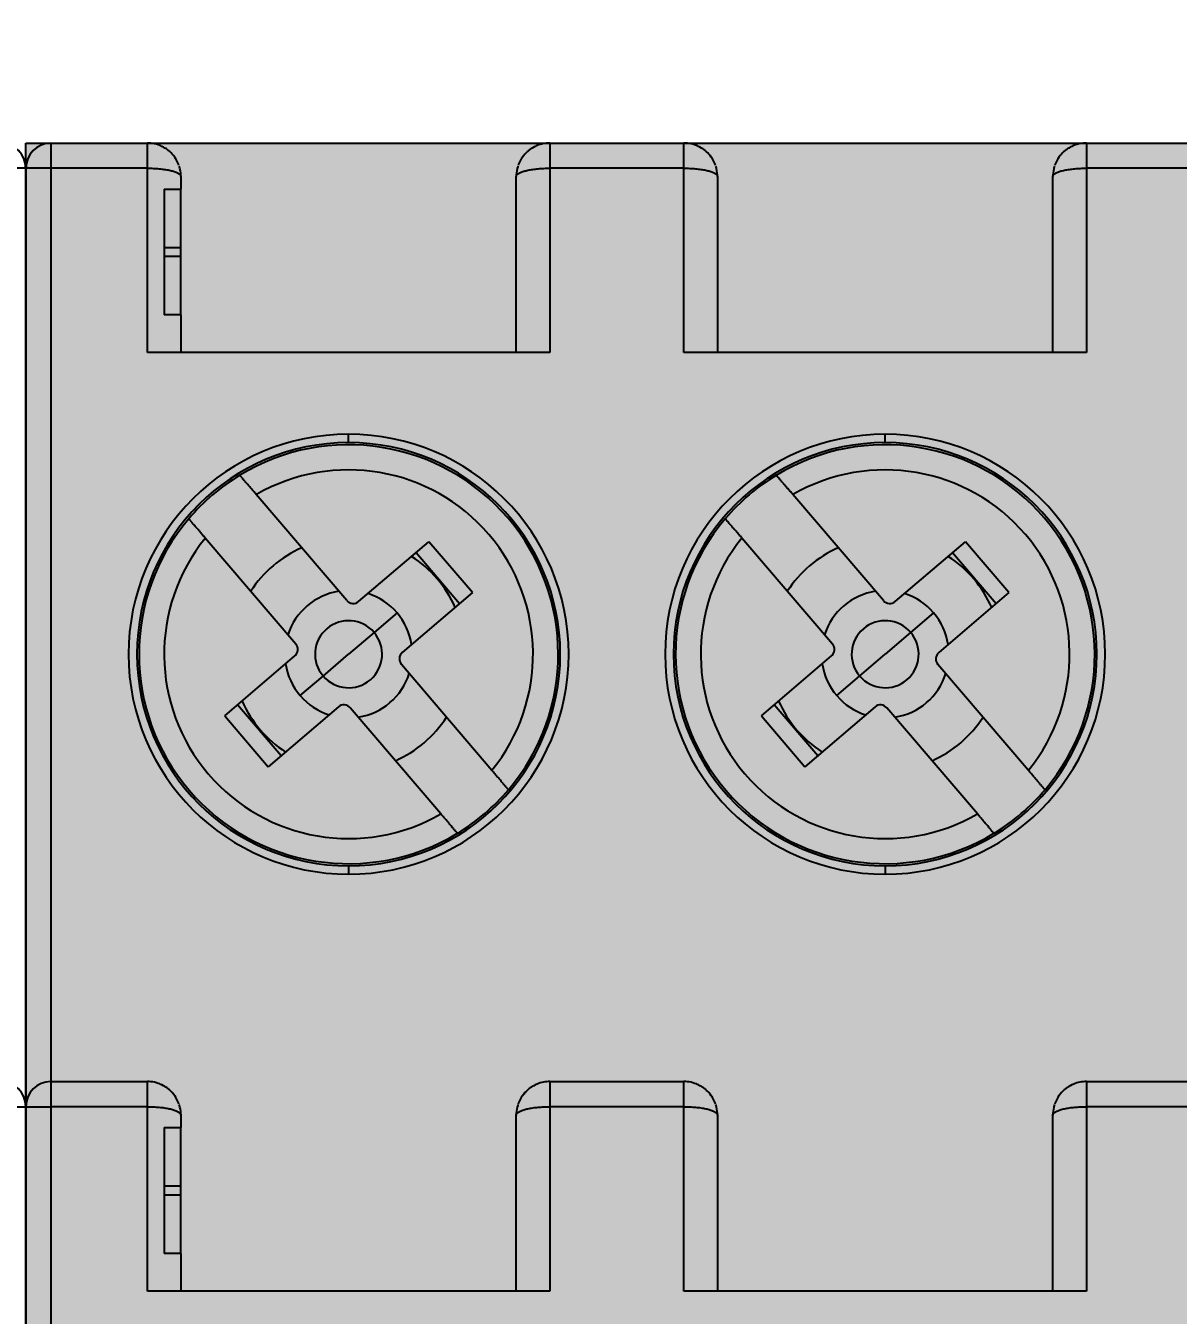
# Model space of a CAD drawing. Extents: x -20 to 1437, y -5898 to 436.
# Drawn here: x 941.94 to 955.69, y 103.17 to 118.56 of the extents above; entities that cross this region are included whole.
import ezdxf

# ---------------------------------------------------------------- set-up
doc = ezdxf.new("R2010")
doc.units = 0
doc.layers.add('MAIN-1', color=7, linetype='Continuous')
doc.layers.add('SYMS', color=7, linetype='Continuous')
doc.dimstyles.new('ISO-25', dxfattribs={"dimtxt": 2.5, "dimasz": 2.5, "dimexe": 1.25, "dimexo": 0.625, "dimtad": 1, "dimtxsty": 'Standard', "dimcen": 2.5, "dimadec": 0, "dimazin": 0, "dimtfac": 1, "dimtmove": 0, "dimatfit": 3, "dimfxl": 1, "dimarcsym": 0})

# ---------------------------------------------------------------- blocks, each defined once
blk = doc.blocks.new('*D43')
at = {"layer": 'Defpoints', "color": 0, "transparency": 16777216}
for p in [(1014.705, 432.767), (752.055, 274.435), (1014.705, -31.651)]:
    blk.add_point(p, dxfattribs=at)
at = {"layer": 'SYMS', "color": 0, "lineweight": -2, "transparency": 16777216}
for p, q in [((752.055, 275.06), (752.055, 434.017)), ((1014.705, -31.026), (1014.705, 434.017)), ((754.555, 432.767), (1012.205, 432.767))]:
    blk.add_line(p, q, dxfattribs=at)
at = {"layer": 'SYMS', "color": 0, "transparency": 16777216}
for points in [[(754.555, 433.183), (754.555, 432.35), (752.055, 432.767)], [(1012.205, 433.183), (1012.205, 432.35), (1014.705, 432.767)]]:
    blk.add_solid(points, dxfattribs=at)
at = {"layer": 'SYMS', "color": 0, "transparency": 16777216, "insert": (883.38, 434.85), "char_height": 2.5, "attachment_point": 5}
blk.add_mtext('262,65', dxfattribs=at)

msp = doc.modelspace()

# ---------------------------------------------------------------- hatches: boundary and pattern name
at = {"layer": 'SYMS', "true_color": 0x636466}
h = msp.add_hatch(color=251, dxfattribs=at)
h.dxf.hatch_style = 1
h.paths.add_polyline_path([(941.944, 38.159), (968.844, 38.159), (968.844, 117.159), (941.944, 117.159)])

# ---------------------------------------------------------------- linework, layer by layer
at = {"layer": 'MAIN-1'}
for p, q in [((942.244, 117.159), (942.244, 116.859)), ((942.244, 117.159), (943.394, 117.159)), ((943.394, 117.159), (948.194, 117.159)), ((943.415, 117.158), (943.394, 117.159)), ((943.394, 116.859), (943.394, 117.159)), ((943.437, 117.157), (943.415, 117.158)), ((943.458, 117.154), (943.437, 117.157)), ((943.479, 117.15), (943.458, 117.154)), ((943.501, 117.144), (943.479, 117.15)), ((943.521, 117.138), (943.501, 117.144)), ((943.542, 117.131), (943.521, 117.138)), ((943.554, 117.126), (943.542, 117.131)), ((943.567, 117.119), (943.554, 117.126)), ((943.585, 117.11), (943.567, 117.119)), ((943.604, 117.099), (943.585, 117.11)), ((948.002, 117.11), (947.983, 117.099)), ((948.02, 117.119), (948.002, 117.11)), ((948.033, 117.125), (948.02, 117.119)), ((948.043, 117.129), (948.033, 117.125)), ((948.061, 117.136), (948.043, 117.129)), ((948.079, 117.142), (948.061, 117.136)), ((948.098, 117.147), (948.079, 117.142)), ((948.117, 117.152), (948.098, 117.147)), ((948.136, 117.155), (948.117, 117.152)), ((948.155, 117.157), (948.136, 117.155)), ((948.174, 117.159), (948.155, 117.157)), ((948.194, 117.159), (948.174, 117.159)), ((948.194, 117.159), (949.794, 117.159)), ((948.194, 117.159), (948.194, 116.859)), ((949.794, 117.159), (954.594, 117.159)), ((949.815, 117.158), (949.794, 117.159)), ((949.794, 116.859), (949.794, 117.159)), ((949.837, 117.157), (949.815, 117.158)), ((949.858, 117.154), (949.837, 117.157)), ((949.879, 117.15), (949.858, 117.154)), ((949.901, 117.144), (949.879, 117.15)), ((949.921, 117.138), (949.901, 117.144)), ((949.942, 117.131), (949.921, 117.138)), ((949.954, 117.126), (949.942, 117.131)), ((949.967, 117.119), (949.954, 117.126)), ((949.985, 117.11), (949.967, 117.119)), ((950.004, 117.099), (949.985, 117.11)), ((954.402, 117.11), (954.383, 117.099)), ((954.42, 117.119), (954.402, 117.11)), ((954.433, 117.125), (954.42, 117.119)), ((954.443, 117.129), (954.433, 117.125)), ((954.461, 117.136), (954.443, 117.129)), ((954.479, 117.142), (954.461, 117.136)), ((954.498, 117.147), (954.479, 117.142)), ((954.517, 117.152), (954.498, 117.147)), ((954.536, 117.155), (954.517, 117.152)), ((954.555, 117.157), (954.536, 117.155)), ((954.574, 117.159), (954.555, 117.157)), ((954.594, 117.159), (954.574, 117.159)), ((954.594, 117.159), (956.194, 117.159)), ((954.594, 117.159), (954.594, 116.859)), ((943.613, 117.093), (943.604, 117.099)), ((943.62, 117.089), (943.613, 117.093)), ((943.628, 117.083), (943.62, 117.089)), ((943.635, 117.078), (943.628, 117.083)), ((943.643, 117.072), (943.635, 117.078)), ((943.65, 117.066), (943.643, 117.072)), ((943.657, 117.06), (943.65, 117.066)), ((943.664, 117.054), (943.657, 117.06)), ((943.678, 117.041), (943.664, 117.054)), ((943.691, 117.027), (943.678, 117.041)), ((943.705, 117.01), (943.691, 117.027)), ((943.72, 116.99), (943.705, 117.01)), ((943.73, 116.975), (943.72, 116.99)), ((943.734, 116.969), (943.725, 116.984)), ((943.725, 116.984), (943.73, 116.975)), ((943.743, 116.954), (943.734, 116.969)), ((943.751, 116.939), (943.743, 116.954)), ((947.845, 116.954), (947.836, 116.939)), ((947.853, 116.969), (947.845, 116.954)), ((947.863, 116.984), (947.853, 116.969)), ((947.867, 116.99), (947.857, 116.975)), ((947.857, 116.975), (947.863, 116.984)), ((947.883, 117.01), (947.867, 116.99)), ((947.896, 117.027), (947.883, 117.01)), ((947.91, 117.041), (947.896, 117.027)), ((947.923, 117.054), (947.91, 117.041)), ((947.93, 117.06), (947.923, 117.054)), ((947.937, 117.066), (947.93, 117.06)), ((947.945, 117.072), (947.937, 117.066)), ((947.952, 117.078), (947.945, 117.072)), ((947.96, 117.083), (947.952, 117.078)), ((947.967, 117.089), (947.96, 117.083)), ((947.974, 117.093), (947.967, 117.089)), ((947.983, 117.099), (947.974, 117.093)), ((950.013, 117.093), (950.004, 117.099)), ((950.02, 117.089), (950.013, 117.093)), ((950.028, 117.083), (950.02, 117.089)), ((950.035, 117.078), (950.028, 117.083)), ((950.043, 117.072), (950.035, 117.078)), ((950.05, 117.066), (950.043, 117.072)), ((950.057, 117.06), (950.05, 117.066)), ((950.064, 117.054), (950.057, 117.06)), ((950.078, 117.041), (950.064, 117.054)), ((950.091, 117.027), (950.078, 117.041)), ((950.105, 117.01), (950.091, 117.027)), ((950.12, 116.99), (950.105, 117.01)), ((950.13, 116.975), (950.12, 116.99)), ((950.134, 116.969), (950.125, 116.984)), ((950.125, 116.984), (950.13, 116.975)), ((950.143, 116.954), (950.134, 116.969)), ((950.151, 116.939), (950.143, 116.954)), ((954.245, 116.954), (954.236, 116.939)), ((954.253, 116.969), (954.245, 116.954)), ((954.263, 116.984), (954.253, 116.969)), ((954.267, 116.99), (954.257, 116.975)), ((954.257, 116.975), (954.263, 116.984)), ((954.283, 117.01), (954.267, 116.99)), ((954.296, 117.027), (954.283, 117.01)), ((954.31, 117.041), (954.296, 117.027)), ((954.323, 117.054), (954.31, 117.041)), ((954.33, 117.06), (954.323, 117.054)), ((954.337, 117.066), (954.33, 117.06)), ((954.345, 117.072), (954.337, 117.066)), ((954.352, 117.078), (954.345, 117.072)), ((954.36, 117.083), (954.352, 117.078)), ((954.367, 117.089), (954.36, 117.083)), ((954.374, 117.093), (954.367, 117.089)), ((954.383, 117.099), (954.374, 117.093)), ((941.944, 116.859), (941.644, 116.859)), ((941.944, 116.859), (941.944, 105.659)), ((941.944, 105.659), (941.944, 116.859)), ((942.244, 116.859), (941.944, 116.859)), ((942.244, 116.859), (942.244, 105.959)), ((943.394, 116.859), (942.244, 116.859)), ((943.394, 114.659), (943.394, 116.859)), ((943.394, 116.859), (943.411, 116.859)), ((943.411, 116.859), (943.429, 116.858)), ((943.429, 116.858), (943.446, 116.858)), ((943.446, 116.858), (943.464, 116.857)), ((943.464, 116.857), (943.481, 116.856)), ((943.481, 116.856), (943.498, 116.855)), ((943.498, 116.855), (943.515, 116.854)), ((943.515, 116.854), (943.532, 116.853)), ((943.532, 116.853), (943.549, 116.851)), ((943.549, 116.851), (943.565, 116.849)), ((943.565, 116.849), (943.581, 116.848)), ((943.581, 116.848), (943.596, 116.845)), ((943.596, 116.845), (943.611, 116.843)), ((943.611, 116.843), (943.626, 116.84)), ((943.626, 116.84), (943.64, 116.838)), ((943.64, 116.838), (943.654, 116.835)), ((943.654, 116.835), (943.668, 116.832)), ((943.668, 116.832), (943.68, 116.829)), ((943.68, 116.829), (943.693, 116.826)), ((943.693, 116.826), (943.704, 116.822)), ((943.704, 116.822), (943.715, 116.819)), ((943.715, 116.819), (943.726, 116.815)), ((943.726, 116.815), (943.736, 116.811)), ((943.736, 116.811), (943.745, 116.807)), ((943.745, 116.807), (943.753, 116.803)), ((943.758, 116.923), (943.751, 116.939)), ((943.753, 116.803), (943.761, 116.799)), ((943.765, 116.907), (943.758, 116.923)), ((943.761, 116.799), (943.767, 116.795)), ((943.771, 116.891), (943.765, 116.907)), ((943.767, 116.795), (943.773, 116.791)), ((943.777, 116.874), (943.773, 116.885)), ((943.782, 116.854), (943.777, 116.874)), ((943.787, 116.829), (943.782, 116.854)), ((943.791, 116.805), (943.787, 116.829)), ((943.793, 116.78), (943.791, 116.805)), ((947.796, 116.805), (947.794, 116.78)), ((947.8, 116.829), (947.796, 116.805)), ((947.805, 116.854), (947.8, 116.829)), ((947.811, 116.874), (947.805, 116.854)), ((947.814, 116.885), (947.811, 116.874)), ((947.814, 116.791), (947.82, 116.795)), ((947.822, 116.907), (947.816, 116.891)), ((947.82, 116.795), (947.827, 116.799)), ((947.829, 116.923), (947.822, 116.907)), ((947.827, 116.799), (947.834, 116.803)), ((947.836, 116.939), (947.829, 116.923)), ((947.834, 116.803), (947.843, 116.807)), ((947.843, 116.807), (947.852, 116.811)), ((947.852, 116.811), (947.862, 116.815)), ((947.862, 116.815), (947.872, 116.819)), ((947.872, 116.819), (947.883, 116.822)), ((947.883, 116.822), (947.895, 116.826)), ((947.895, 116.826), (947.907, 116.829)), ((947.907, 116.829), (947.92, 116.832)), ((947.92, 116.832), (947.933, 116.835)), ((947.933, 116.835), (947.947, 116.838)), ((947.947, 116.838), (947.961, 116.84)), ((947.961, 116.84), (947.976, 116.843)), ((947.976, 116.843), (947.991, 116.845)), ((947.991, 116.845), (948.007, 116.848)), ((948.007, 116.848), (948.023, 116.849)), ((948.023, 116.849), (948.039, 116.851)), ((948.039, 116.851), (948.055, 116.853)), ((948.055, 116.853), (948.072, 116.854)), ((948.072, 116.854), (948.089, 116.855)), ((948.089, 116.855), (948.106, 116.856)), ((948.106, 116.856), (948.124, 116.857)), ((948.124, 116.857), (948.141, 116.858)), ((948.141, 116.858), (948.159, 116.858)), ((948.159, 116.858), (948.176, 116.859)), ((948.176, 116.859), (948.194, 116.859)), ((949.794, 116.859), (948.194, 116.859)), ((948.194, 116.859), (948.194, 114.659)), ((949.794, 114.659), (949.794, 116.859)), ((949.794, 116.859), (949.811, 116.859)), ((949.811, 116.859), (949.829, 116.858)), ((949.829, 116.858), (949.846, 116.858)), ((949.846, 116.858), (949.864, 116.857)), ((949.864, 116.857), (949.881, 116.856)), ((949.881, 116.856), (949.898, 116.855)), ((949.898, 116.855), (949.915, 116.854)), ((949.915, 116.854), (949.932, 116.853)), ((949.932, 116.853), (949.949, 116.851)), ((949.949, 116.851), (949.965, 116.849)), ((949.965, 116.849), (949.981, 116.848)), ((949.981, 116.848), (949.996, 116.845)), ((949.996, 116.845), (950.011, 116.843)), ((950.011, 116.843), (950.026, 116.84)), ((950.026, 116.84), (950.04, 116.838)), ((950.04, 116.838), (950.054, 116.835)), ((950.054, 116.835), (950.068, 116.832)), ((950.068, 116.832), (950.08, 116.829)), ((950.08, 116.829), (950.093, 116.826)), ((950.093, 116.826), (950.104, 116.822)), ((950.104, 116.822), (950.115, 116.819)), ((950.115, 116.819), (950.126, 116.815)), ((950.126, 116.815), (950.136, 116.811)), ((950.136, 116.811), (950.145, 116.807)), ((950.145, 116.807), (950.153, 116.803)), ((950.158, 116.923), (950.151, 116.939)), ((950.153, 116.803), (950.161, 116.799)), ((950.165, 116.907), (950.158, 116.923)), ((950.161, 116.799), (950.167, 116.795)), ((950.171, 116.891), (950.165, 116.907)), ((950.167, 116.795), (950.173, 116.791)), ((950.177, 116.874), (950.173, 116.885)), ((950.182, 116.854), (950.177, 116.874)), ((950.187, 116.829), (950.182, 116.854)), ((950.191, 116.805), (950.187, 116.829)), ((950.193, 116.78), (950.191, 116.805)), ((954.196, 116.805), (954.194, 116.78)), ((954.2, 116.829), (954.196, 116.805)), ((954.205, 116.854), (954.2, 116.829)), ((954.211, 116.874), (954.205, 116.854)), ((954.214, 116.885), (954.211, 116.874)), ((954.214, 116.791), (954.22, 116.795)), ((954.222, 116.907), (954.216, 116.891)), ((954.22, 116.795), (954.227, 116.799)), ((954.229, 116.923), (954.222, 116.907)), ((954.227, 116.799), (954.234, 116.803)), ((954.236, 116.939), (954.229, 116.923)), ((954.234, 116.803), (954.243, 116.807)), ((954.243, 116.807), (954.252, 116.811)), ((954.252, 116.811), (954.262, 116.815)), ((954.262, 116.815), (954.272, 116.819)), ((954.272, 116.819), (954.283, 116.822)), ((954.283, 116.822), (954.295, 116.826)), ((954.295, 116.826), (954.307, 116.829)), ((954.307, 116.829), (954.32, 116.832)), ((954.32, 116.832), (954.333, 116.835)), ((954.333, 116.835), (954.347, 116.838)), ((954.347, 116.838), (954.361, 116.84)), ((954.361, 116.84), (954.376, 116.843)), ((954.376, 116.843), (954.391, 116.845)), ((954.391, 116.845), (954.407, 116.848)), ((954.407, 116.848), (954.423, 116.849)), ((954.423, 116.849), (954.439, 116.851)), ((954.439, 116.851), (954.455, 116.853)), ((954.455, 116.853), (954.472, 116.854)), ((954.472, 116.854), (954.489, 116.855)), ((954.489, 116.855), (954.506, 116.856)), ((954.506, 116.856), (954.524, 116.857)), ((954.524, 116.857), (954.541, 116.858)), ((954.541, 116.858), (954.559, 116.858)), ((954.559, 116.858), (954.576, 116.859)), ((954.576, 116.859), (954.594, 116.859)), ((956.194, 116.859), (954.594, 116.859)), ((954.594, 116.859), (954.594, 114.659)), ((943.773, 116.791), (943.779, 116.786)), ((943.779, 116.786), (943.783, 116.782)), ((943.783, 116.782), (943.787, 116.778)), ((943.787, 116.778), (943.79, 116.773)), ((943.79, 116.773), (943.792, 116.769)), ((943.792, 116.769), (943.793, 116.764)), ((943.794, 116.759), (943.793, 116.78)), ((943.793, 116.764), (943.794, 116.759)), ((943.794, 116.759), (943.794, 116.609)), ((947.794, 116.78), (947.794, 116.759)), ((947.794, 116.764), (947.795, 116.769)), ((947.794, 116.759), (947.794, 116.764)), ((947.794, 114.659), (947.794, 116.759)), ((947.795, 116.769), (947.797, 116.773)), ((947.797, 116.773), (947.8, 116.778)), ((947.8, 116.778), (947.804, 116.782)), ((947.804, 116.782), (947.809, 116.786)), ((947.809, 116.786), (947.814, 116.791)), ((950.173, 116.791), (950.179, 116.786)), ((950.179, 116.786), (950.183, 116.782)), ((950.183, 116.782), (950.187, 116.778)), ((950.187, 116.778), (950.19, 116.773)), ((950.19, 116.773), (950.192, 116.769)), ((950.192, 116.769), (950.193, 116.764)), ((950.194, 116.759), (950.193, 116.78)), ((950.193, 116.764), (950.194, 116.759)), ((950.194, 116.759), (950.194, 114.659)), ((954.194, 116.78), (954.194, 116.759)), ((954.194, 116.764), (954.195, 116.769)), ((954.194, 116.759), (954.194, 116.764)), ((954.194, 114.659), (954.194, 116.759)), ((954.195, 116.769), (954.197, 116.773)), ((954.197, 116.773), (954.2, 116.778)), ((954.2, 116.778), (954.204, 116.782)), ((954.204, 116.782), (954.209, 116.786)), ((954.209, 116.786), (954.214, 116.791)), ((943.594, 116.609), (943.594, 115.109)), ((943.594, 116.609), (943.794, 116.609)), ((943.794, 115.909), (943.794, 116.609)), ((943.794, 115.909), (943.594, 115.909)), ((943.794, 115.809), (943.794, 115.909)), ((943.594, 115.809), (943.794, 115.809)), ((943.794, 115.109), (943.794, 115.809)), ((943.794, 115.109), (943.594, 115.109)), ((943.794, 115.109), (943.794, 114.659)), ((948.194, 114.659), (943.394, 114.659)), ((954.594, 114.659), (949.794, 114.659)), ((945.794, 113.584), (945.794, 113.684)), ((952.194, 113.584), (952.194, 113.684)), ((944.496, 113.195), (944.496, 113.196)), ((944.497, 113.194), (944.496, 113.195)), ((944.496, 113.195), (944.496, 113.195)), ((944.499, 113.192), (944.497, 113.194)), ((944.501, 113.19), (944.499, 113.192)), ((944.503, 113.187), (944.501, 113.19)), ((944.505, 113.184), (944.503, 113.187)), ((944.508, 113.181), (944.505, 113.184)), ((944.511, 113.177), (944.508, 113.181)), ((944.515, 113.173), (944.511, 113.177)), ((944.519, 113.168), (944.515, 113.173)), ((944.523, 113.163), (944.519, 113.168)), ((944.528, 113.158), (944.523, 113.163)), ((944.533, 113.152), (944.528, 113.158)), ((944.538, 113.146), (944.533, 113.152)), ((944.544, 113.139), (944.538, 113.146)), ((944.55, 113.132), (944.544, 113.139)), ((944.556, 113.125), (944.55, 113.132)), ((944.563, 113.117), (944.556, 113.125)), ((944.57, 113.109), (944.563, 113.117)), ((944.577, 113.101), (944.57, 113.109)), ((944.584, 113.092), (944.577, 113.101)), ((950.896, 113.195), (950.896, 113.196)), ((950.897, 113.194), (950.896, 113.195)), ((950.896, 113.195), (950.896, 113.195)), ((950.899, 113.192), (950.897, 113.194)), ((950.901, 113.19), (950.899, 113.192)), ((950.903, 113.187), (950.901, 113.19)), ((950.905, 113.184), (950.903, 113.187)), ((950.908, 113.181), (950.905, 113.184)), ((950.911, 113.177), (950.908, 113.181)), ((950.915, 113.173), (950.911, 113.177)), ((950.919, 113.168), (950.915, 113.173)), ((950.923, 113.163), (950.919, 113.168)), ((950.928, 113.158), (950.923, 113.163)), ((950.933, 113.152), (950.928, 113.158)), ((950.938, 113.146), (950.933, 113.152)), ((950.944, 113.139), (950.938, 113.146)), ((950.95, 113.132), (950.944, 113.139)), ((950.956, 113.125), (950.95, 113.132)), ((950.963, 113.117), (950.956, 113.125)), ((950.969, 113.109), (950.963, 113.117)), ((950.976, 113.101), (950.969, 113.109)), ((950.984, 113.092), (950.976, 113.101)), ((944.591, 113.083), (944.584, 113.092)), ((944.599, 113.074), (944.591, 113.083)), ((944.607, 113.065), (944.599, 113.074)), ((944.615, 113.056), (944.607, 113.065)), ((944.623, 113.046), (944.615, 113.056)), ((944.631, 113.037), (944.623, 113.046)), ((944.64, 113.027), (944.631, 113.037)), ((944.648, 113.017), (944.64, 113.027)), ((944.657, 113.007), (944.648, 113.017)), ((944.666, 112.996), (944.657, 113.007)), ((944.675, 112.986), (944.666, 112.996)), ((944.684, 112.975), (944.675, 112.986)), ((944.693, 112.964), (944.684, 112.975)), ((945.773, 111.699), (944.693, 112.964)), ((950.991, 113.084), (950.984, 113.092)), ((950.999, 113.075), (950.991, 113.084)), ((951.007, 113.065), (950.999, 113.075)), ((951.015, 113.056), (951.007, 113.065)), ((951.023, 113.046), (951.015, 113.056)), ((951.032, 113.036), (951.023, 113.046)), ((951.04, 113.026), (951.032, 113.036)), ((951.049, 113.016), (951.04, 113.026)), ((951.058, 113.006), (951.049, 113.016)), ((951.067, 112.995), (951.058, 113.006)), ((951.075, 112.985), (951.067, 112.995)), ((951.084, 112.975), (951.075, 112.985)), ((951.093, 112.964), (951.084, 112.975)), ((952.173, 111.699), (951.093, 112.964)), ((943.888, 112.675), (943.887, 112.676)), ((943.887, 112.676), (943.887, 112.676)), ((943.889, 112.674), (943.888, 112.675)), ((943.89, 112.673), (943.889, 112.674)), ((943.892, 112.67), (943.89, 112.673)), ((943.894, 112.668), (943.892, 112.67)), ((943.897, 112.665), (943.894, 112.668)), ((943.9, 112.662), (943.897, 112.665)), ((943.903, 112.658), (943.9, 112.662)), ((943.907, 112.654), (943.903, 112.658)), ((943.91, 112.649), (943.907, 112.654)), ((943.915, 112.644), (943.91, 112.649)), ((943.919, 112.638), (943.915, 112.644)), ((943.924, 112.633), (943.919, 112.638)), ((950.288, 112.675), (950.287, 112.676)), ((950.287, 112.676), (950.287, 112.676)), ((950.289, 112.674), (950.288, 112.675)), ((950.29, 112.673), (950.289, 112.674)), ((950.292, 112.67), (950.29, 112.673)), ((950.294, 112.668), (950.292, 112.67)), ((950.297, 112.665), (950.294, 112.668)), ((950.3, 112.662), (950.297, 112.665)), ((950.303, 112.658), (950.3, 112.662)), ((950.307, 112.654), (950.303, 112.658)), ((950.31, 112.649), (950.307, 112.654)), ((950.315, 112.644), (950.31, 112.649)), ((950.319, 112.638), (950.315, 112.644)), ((950.324, 112.633), (950.319, 112.638)), ((943.93, 112.626), (943.924, 112.633)), ((943.935, 112.62), (943.93, 112.626)), ((943.941, 112.613), (943.935, 112.62)), ((943.948, 112.605), (943.941, 112.613)), ((943.954, 112.598), (943.948, 112.605)), ((943.961, 112.59), (943.954, 112.598)), ((943.968, 112.581), (943.961, 112.59)), ((943.975, 112.573), (943.968, 112.581)), ((943.983, 112.564), (943.975, 112.573)), ((943.991, 112.555), (943.983, 112.564)), ((943.999, 112.546), (943.991, 112.555)), ((944.007, 112.536), (943.999, 112.546)), ((944.015, 112.527), (944.007, 112.536)), ((944.023, 112.517), (944.015, 112.527)), ((944.031, 112.507), (944.023, 112.517)), ((944.04, 112.497), (944.031, 112.507)), ((944.049, 112.487), (944.04, 112.497)), ((944.057, 112.477), (944.049, 112.487)), ((950.33, 112.626), (950.324, 112.633)), ((950.335, 112.62), (950.33, 112.626)), ((950.341, 112.613), (950.335, 112.62)), ((950.348, 112.605), (950.341, 112.613)), ((950.354, 112.598), (950.348, 112.605)), ((950.361, 112.59), (950.354, 112.598)), ((950.368, 112.582), (950.361, 112.59)), ((950.375, 112.573), (950.368, 112.582)), ((950.383, 112.564), (950.375, 112.573)), ((950.391, 112.555), (950.383, 112.564)), ((950.398, 112.546), (950.391, 112.555)), ((950.407, 112.536), (950.398, 112.546)), ((950.415, 112.527), (950.407, 112.536)), ((950.423, 112.517), (950.415, 112.527)), ((950.432, 112.507), (950.423, 112.517)), ((950.44, 112.497), (950.432, 112.507)), ((950.449, 112.486), (950.44, 112.497)), ((950.458, 112.476), (950.449, 112.486)), ((944.066, 112.466), (944.057, 112.477)), ((944.076, 112.456), (944.066, 112.466)), ((944.085, 112.445), (944.076, 112.456)), ((945.165, 111.18), (944.085, 112.445)), ((945.914, 111.688), (946.751, 112.402)), ((947.27, 111.794), (946.751, 112.402)), ((950.467, 112.466), (950.458, 112.476)), ((950.476, 112.455), (950.467, 112.466)), ((950.485, 112.445), (950.476, 112.455)), ((951.565, 111.18), (950.485, 112.445)), ((952.314, 111.688), (953.151, 112.402)), ((953.67, 111.794), (953.151, 112.402)), ((946.599, 112.272), (947.118, 111.664)), ((952.999, 112.272), (953.518, 111.664)), ((947.27, 111.794), (946.434, 111.079)), ((953.67, 111.794), (952.834, 111.079)), ((946.372, 111.552), (946.098, 111.319)), ((952.772, 111.552), (952.498, 111.319)), ((946.098, 111.319), (945.794, 111.059)), ((952.498, 111.319), (952.194, 111.059)), ((944.317, 110.324), (945.154, 111.039)), ((945.489, 110.799), (945.794, 111.059)), ((950.717, 110.324), (951.554, 111.039)), ((951.889, 110.799), (952.194, 111.059)), ((945.216, 110.566), (945.489, 110.799)), ((947.502, 109.673), (946.423, 110.938)), ((951.616, 110.566), (951.889, 110.799)), ((953.902, 109.673), (952.823, 110.938)), ((944.989, 109.846), (944.469, 110.454)), ((945.673, 110.43), (944.836, 109.716)), ((946.894, 109.154), (945.814, 110.419)), ((951.389, 109.846), (950.869, 110.454)), ((952.073, 110.43), (951.236, 109.716)), ((953.294, 109.154), (952.214, 110.419)), ((944.317, 110.324), (944.836, 109.716)), ((950.717, 110.324), (951.236, 109.716)), ((947.512, 109.662), (947.502, 109.673)), ((947.521, 109.652), (947.512, 109.662)), ((947.53, 109.641), (947.521, 109.652)), ((947.539, 109.631), (947.53, 109.641)), ((947.547, 109.621), (947.539, 109.631)), ((947.556, 109.611), (947.547, 109.621)), ((947.564, 109.601), (947.556, 109.611)), ((947.573, 109.591), (947.564, 109.601)), ((947.581, 109.582), (947.573, 109.591)), ((947.589, 109.572), (947.581, 109.582)), ((947.597, 109.563), (947.589, 109.572)), ((947.604, 109.554), (947.597, 109.563)), ((953.911, 109.663), (953.902, 109.673)), ((953.92, 109.652), (953.911, 109.663)), ((953.929, 109.642), (953.92, 109.652)), ((953.938, 109.632), (953.929, 109.642)), ((953.947, 109.621), (953.938, 109.632)), ((953.956, 109.611), (953.947, 109.621)), ((953.964, 109.601), (953.956, 109.611)), ((953.973, 109.591), (953.964, 109.601)), ((953.981, 109.582), (953.973, 109.591)), ((953.989, 109.572), (953.981, 109.582)), ((953.997, 109.563), (953.989, 109.572)), ((954.005, 109.554), (953.997, 109.563)), ((947.612, 109.545), (947.604, 109.554)), ((947.619, 109.537), (947.612, 109.545)), ((947.626, 109.528), (947.619, 109.537)), ((947.633, 109.52), (947.626, 109.528)), ((947.64, 109.513), (947.633, 109.52)), ((947.646, 109.505), (947.64, 109.513)), ((947.652, 109.498), (947.646, 109.505)), ((947.658, 109.492), (947.652, 109.498)), ((947.663, 109.485), (947.658, 109.492)), ((947.668, 109.48), (947.663, 109.485)), ((947.673, 109.474), (947.668, 109.48)), ((947.677, 109.469), (947.673, 109.474)), ((947.681, 109.464), (947.677, 109.469)), ((947.684, 109.46), (947.681, 109.464)), ((947.688, 109.456), (947.684, 109.46)), ((947.691, 109.453), (947.688, 109.456)), ((947.693, 109.45), (947.691, 109.453)), ((947.695, 109.447), (947.693, 109.45)), ((947.697, 109.445), (947.695, 109.447)), ((947.698, 109.444), (947.697, 109.445)), ((947.699, 109.443), (947.698, 109.444)), ((947.7, 109.442), (947.699, 109.443)), ((947.7, 109.442), (947.7, 109.442)), ((954.012, 109.545), (954.005, 109.554)), ((954.019, 109.536), (954.012, 109.545)), ((954.026, 109.528), (954.019, 109.536)), ((954.033, 109.52), (954.026, 109.528)), ((954.04, 109.513), (954.033, 109.52)), ((954.046, 109.505), (954.04, 109.513)), ((954.052, 109.498), (954.046, 109.505)), ((954.058, 109.492), (954.052, 109.498)), ((954.063, 109.485), (954.058, 109.492)), ((954.068, 109.48), (954.063, 109.485)), ((954.073, 109.474), (954.068, 109.48)), ((954.077, 109.469), (954.073, 109.474)), ((954.081, 109.464), (954.077, 109.469)), ((954.084, 109.46), (954.081, 109.464)), ((954.088, 109.456), (954.084, 109.46)), ((954.091, 109.453), (954.088, 109.456)), ((954.093, 109.45), (954.091, 109.453)), ((954.095, 109.447), (954.093, 109.45)), ((954.097, 109.445), (954.095, 109.447)), ((954.098, 109.444), (954.097, 109.445)), ((954.099, 109.443), (954.098, 109.444)), ((954.1, 109.442), (954.099, 109.443)), ((954.1, 109.442), (954.1, 109.442)), ((946.903, 109.143), (946.894, 109.154)), ((946.913, 109.132), (946.903, 109.143)), ((946.922, 109.122), (946.913, 109.132)), ((946.93, 109.111), (946.922, 109.122)), ((946.939, 109.101), (946.93, 109.111)), ((946.948, 109.091), (946.939, 109.101)), ((953.303, 109.143), (953.294, 109.154)), ((953.312, 109.133), (953.303, 109.143)), ((953.321, 109.122), (953.312, 109.133)), ((953.33, 109.112), (953.321, 109.122)), ((953.338, 109.102), (953.33, 109.112)), ((953.347, 109.092), (953.338, 109.102)), ((946.956, 109.081), (946.948, 109.091)), ((946.964, 109.072), (946.956, 109.081)), ((946.972, 109.062), (946.964, 109.072)), ((946.98, 109.053), (946.972, 109.062)), ((946.988, 109.044), (946.98, 109.053)), ((946.996, 109.034), (946.988, 109.044)), ((947.003, 109.026), (946.996, 109.034)), ((947.011, 109.017), (947.003, 109.026)), ((947.018, 109.009), (947.011, 109.017)), ((947.025, 109.001), (947.018, 109.009)), ((947.031, 108.993), (947.025, 109.001)), ((947.038, 108.986), (947.031, 108.993)), ((947.044, 108.979), (947.038, 108.986)), ((947.049, 108.972), (947.044, 108.979)), ((947.054, 108.966), (947.049, 108.972)), ((947.059, 108.96), (947.054, 108.966)), ((947.064, 108.955), (947.059, 108.96)), ((947.068, 108.95), (947.064, 108.955)), ((947.072, 108.945), (947.068, 108.95)), ((953.356, 109.082), (953.347, 109.092)), ((953.364, 109.072), (953.356, 109.082)), ((953.372, 109.062), (953.364, 109.072)), ((953.381, 109.053), (953.372, 109.062)), ((953.388, 109.043), (953.381, 109.053)), ((953.396, 109.034), (953.388, 109.043)), ((953.404, 109.025), (953.396, 109.034)), ((953.411, 109.017), (953.404, 109.025)), ((953.418, 109.009), (953.411, 109.017)), ((953.425, 109.001), (953.418, 109.009)), ((953.431, 108.993), (953.425, 109.001)), ((953.438, 108.986), (953.431, 108.993)), ((953.443, 108.979), (953.438, 108.986)), ((953.449, 108.972), (953.443, 108.979)), ((953.454, 108.966), (953.449, 108.972)), ((953.459, 108.96), (953.454, 108.966)), ((953.464, 108.955), (953.459, 108.96)), ((953.468, 108.95), (953.464, 108.955)), ((953.472, 108.945), (953.468, 108.95)), ((947.076, 108.941), (947.072, 108.945)), ((947.079, 108.937), (947.076, 108.941)), ((947.082, 108.934), (947.079, 108.937)), ((947.085, 108.931), (947.082, 108.934)), ((947.087, 108.928), (947.085, 108.931)), ((947.089, 108.926), (947.087, 108.928)), ((947.09, 108.924), (947.089, 108.926)), ((947.091, 108.923), (947.09, 108.924)), ((947.092, 108.923), (947.091, 108.923)), ((947.092, 108.922), (947.092, 108.923)), ((953.476, 108.941), (953.472, 108.945)), ((953.479, 108.937), (953.476, 108.941)), ((953.482, 108.933), (953.479, 108.937)), ((953.485, 108.931), (953.482, 108.933)), ((953.487, 108.928), (953.485, 108.931)), ((953.489, 108.926), (953.487, 108.928)), ((953.49, 108.924), (953.489, 108.926)), ((953.491, 108.923), (953.49, 108.924)), ((953.492, 108.923), (953.491, 108.923)), ((953.492, 108.922), (953.492, 108.923)), ((945.794, 108.534), (945.794, 108.434)), ((952.194, 108.534), (952.194, 108.434)), ((942.244, 105.959), (942.244, 105.659)), ((942.244, 105.959), (943.394, 105.959)), ((943.394, 105.659), (943.394, 105.959)), ((943.415, 105.958), (943.394, 105.959)), ((943.437, 105.957), (943.415, 105.958)), ((943.458, 105.954), (943.437, 105.957)), ((943.479, 105.95), (943.458, 105.954)), ((943.501, 105.944), (943.479, 105.95)), ((943.521, 105.938), (943.501, 105.944)), ((943.542, 105.931), (943.521, 105.938)), ((943.554, 105.926), (943.542, 105.931)), ((943.567, 105.919), (943.554, 105.926)), ((943.585, 105.91), (943.567, 105.919)), ((943.604, 105.899), (943.585, 105.91)), ((943.613, 105.893), (943.604, 105.899)), ((943.62, 105.889), (943.613, 105.893)), ((943.628, 105.883), (943.62, 105.889)), ((943.635, 105.878), (943.628, 105.883)), ((943.643, 105.872), (943.635, 105.878)), ((943.65, 105.866), (943.643, 105.872)), ((947.945, 105.872), (947.937, 105.866)), ((947.952, 105.878), (947.945, 105.872)), ((947.96, 105.883), (947.952, 105.878)), ((947.967, 105.889), (947.96, 105.883)), ((947.974, 105.893), (947.967, 105.889)), ((947.983, 105.899), (947.974, 105.893)), ((948.002, 105.91), (947.983, 105.899)), ((948.02, 105.919), (948.002, 105.91)), ((948.033, 105.925), (948.02, 105.919)), ((948.043, 105.929), (948.033, 105.925)), ((948.061, 105.936), (948.043, 105.929)), ((948.079, 105.942), (948.061, 105.936)), ((948.098, 105.947), (948.079, 105.942)), ((948.117, 105.952), (948.098, 105.947)), ((948.136, 105.955), (948.117, 105.952)), ((948.155, 105.957), (948.136, 105.955)), ((948.174, 105.959), (948.155, 105.957)), ((948.194, 105.959), (948.174, 105.959)), ((948.194, 105.959), (949.794, 105.959)), ((948.194, 105.959), (948.194, 105.659)), ((949.815, 105.958), (949.794, 105.959)), ((949.794, 105.659), (949.794, 105.959)), ((949.837, 105.957), (949.815, 105.958)), ((949.858, 105.954), (949.837, 105.957)), ((949.879, 105.95), (949.858, 105.954)), ((949.901, 105.944), (949.879, 105.95)), ((949.921, 105.938), (949.901, 105.944)), ((949.942, 105.931), (949.921, 105.938)), ((949.954, 105.926), (949.942, 105.931)), ((949.967, 105.919), (949.954, 105.926)), ((949.985, 105.91), (949.967, 105.919)), ((950.004, 105.899), (949.985, 105.91)), ((950.013, 105.893), (950.004, 105.899)), ((950.02, 105.889), (950.013, 105.893)), ((950.028, 105.883), (950.02, 105.889)), ((950.035, 105.878), (950.028, 105.883)), ((950.043, 105.872), (950.035, 105.878)), ((950.05, 105.866), (950.043, 105.872)), ((954.345, 105.872), (954.337, 105.866)), ((954.352, 105.878), (954.345, 105.872)), ((954.36, 105.883), (954.352, 105.878)), ((954.367, 105.889), (954.36, 105.883)), ((954.374, 105.893), (954.367, 105.889)), ((954.383, 105.899), (954.374, 105.893)), ((954.402, 105.91), (954.383, 105.899)), ((954.42, 105.919), (954.402, 105.91)), ((954.433, 105.925), (954.42, 105.919)), ((954.443, 105.929), (954.433, 105.925)), ((954.461, 105.936), (954.443, 105.929)), ((954.479, 105.942), (954.461, 105.936)), ((954.498, 105.947), (954.479, 105.942)), ((954.517, 105.952), (954.498, 105.947)), ((954.536, 105.955), (954.517, 105.952)), ((954.555, 105.957), (954.536, 105.955)), ((954.574, 105.959), (954.555, 105.957)), ((954.594, 105.959), (954.574, 105.959)), ((954.594, 105.959), (956.194, 105.959)), ((954.594, 105.959), (954.594, 105.659)), ((943.657, 105.86), (943.65, 105.866)), ((943.664, 105.854), (943.657, 105.86)), ((943.678, 105.841), (943.664, 105.854)), ((943.691, 105.827), (943.678, 105.841)), ((943.705, 105.81), (943.691, 105.827)), ((943.72, 105.79), (943.705, 105.81)), ((943.73, 105.775), (943.72, 105.79)), ((943.734, 105.769), (943.725, 105.784)), ((943.725, 105.784), (943.73, 105.775)), ((943.743, 105.754), (943.734, 105.769)), ((943.751, 105.739), (943.743, 105.754)), ((943.758, 105.723), (943.751, 105.739)), ((943.765, 105.707), (943.758, 105.723)), ((947.829, 105.723), (947.822, 105.707)), ((947.836, 105.739), (947.829, 105.723)), ((947.845, 105.754), (947.836, 105.739)), ((947.853, 105.769), (947.845, 105.754)), ((947.863, 105.784), (947.853, 105.769)), ((947.867, 105.79), (947.857, 105.775)), ((947.857, 105.775), (947.863, 105.784)), ((947.883, 105.81), (947.867, 105.79)), ((947.896, 105.827), (947.883, 105.81)), ((947.91, 105.841), (947.896, 105.827)), ((947.923, 105.854), (947.91, 105.841)), ((947.93, 105.86), (947.923, 105.854)), ((947.937, 105.866), (947.93, 105.86)), ((950.057, 105.86), (950.05, 105.866)), ((950.064, 105.854), (950.057, 105.86)), ((950.078, 105.841), (950.064, 105.854)), ((950.091, 105.827), (950.078, 105.841)), ((950.105, 105.81), (950.091, 105.827)), ((950.12, 105.79), (950.105, 105.81)), ((950.13, 105.775), (950.12, 105.79)), ((950.134, 105.769), (950.125, 105.784)), ((950.125, 105.784), (950.13, 105.775)), ((950.143, 105.754), (950.134, 105.769)), ((950.151, 105.739), (950.143, 105.754)), ((950.158, 105.723), (950.151, 105.739)), ((950.165, 105.707), (950.158, 105.723)), ((954.229, 105.723), (954.222, 105.707)), ((954.236, 105.739), (954.229, 105.723)), ((954.245, 105.754), (954.236, 105.739)), ((954.253, 105.769), (954.245, 105.754)), ((954.263, 105.784), (954.253, 105.769)), ((954.267, 105.79), (954.257, 105.775)), ((954.257, 105.775), (954.263, 105.784)), ((954.283, 105.81), (954.267, 105.79)), ((954.296, 105.827), (954.283, 105.81)), ((954.31, 105.841), (954.296, 105.827)), ((954.323, 105.854), (954.31, 105.841)), ((954.33, 105.86), (954.323, 105.854)), ((954.337, 105.866), (954.33, 105.86)), ((941.644, 105.659), (941.944, 105.659)), ((941.944, 105.659), (941.944, 96.059)), ((941.944, 96.059), (941.944, 105.659)), ((941.944, 105.659), (942.244, 105.659)), ((942.244, 105.659), (942.244, 96.059)), ((943.394, 105.659), (942.244, 105.659)), ((943.394, 103.459), (943.394, 105.659)), ((943.394, 105.659), (943.411, 105.659)), ((943.411, 105.659), (943.429, 105.658)), ((943.429, 105.658), (943.446, 105.658)), ((943.446, 105.658), (943.464, 105.657)), ((943.464, 105.657), (943.481, 105.656)), ((943.481, 105.656), (943.498, 105.655)), ((943.498, 105.655), (943.515, 105.654)), ((943.515, 105.654), (943.532, 105.653)), ((943.532, 105.653), (943.549, 105.651)), ((943.549, 105.651), (943.565, 105.649)), ((943.565, 105.649), (943.581, 105.648)), ((943.581, 105.648), (943.596, 105.645)), ((943.596, 105.645), (943.611, 105.643)), ((943.611, 105.643), (943.626, 105.64)), ((943.626, 105.64), (943.64, 105.638)), ((943.64, 105.638), (943.654, 105.635)), ((943.654, 105.635), (943.668, 105.632)), ((943.668, 105.632), (943.68, 105.629)), ((943.68, 105.629), (943.693, 105.626)), ((943.693, 105.626), (943.704, 105.622)), ((943.704, 105.622), (943.715, 105.619)), ((943.715, 105.619), (943.726, 105.615)), ((943.726, 105.615), (943.736, 105.611)), ((943.736, 105.611), (943.745, 105.607)), ((943.745, 105.607), (943.753, 105.603)), ((943.753, 105.603), (943.761, 105.599)), ((943.761, 105.599), (943.767, 105.595)), ((943.771, 105.691), (943.765, 105.707)), ((943.767, 105.595), (943.773, 105.591)), ((943.777, 105.674), (943.773, 105.685)), ((943.773, 105.591), (943.779, 105.586)), ((943.782, 105.654), (943.777, 105.674)), ((943.779, 105.586), (943.783, 105.582)), ((943.787, 105.629), (943.782, 105.654)), ((943.783, 105.582), (943.787, 105.578)), ((943.791, 105.605), (943.787, 105.629)), ((943.787, 105.578), (943.79, 105.573)), ((943.79, 105.573), (943.792, 105.569)), ((943.793, 105.58), (943.791, 105.605)), ((943.792, 105.569), (943.793, 105.564)), ((943.794, 105.559), (943.793, 105.58)), ((943.793, 105.564), (943.794, 105.559)), ((947.796, 105.605), (947.794, 105.58)), ((947.794, 105.58), (947.794, 105.559)), ((947.794, 105.564), (947.795, 105.569)), ((947.794, 105.559), (947.794, 105.564)), ((947.795, 105.569), (947.797, 105.573)), ((947.8, 105.629), (947.796, 105.605)), ((947.797, 105.573), (947.8, 105.578)), ((947.805, 105.654), (947.8, 105.629)), ((947.8, 105.578), (947.804, 105.582)), ((947.804, 105.582), (947.809, 105.586)), ((947.811, 105.674), (947.805, 105.654)), ((947.809, 105.586), (947.814, 105.591)), ((947.814, 105.685), (947.811, 105.674)), ((947.814, 105.591), (947.82, 105.595)), ((947.822, 105.707), (947.816, 105.691)), ((947.82, 105.595), (947.827, 105.599)), ((947.827, 105.599), (947.834, 105.603)), ((947.834, 105.603), (947.843, 105.607)), ((947.843, 105.607), (947.852, 105.611)), ((947.852, 105.611), (947.862, 105.615)), ((947.862, 105.615), (947.872, 105.619)), ((947.872, 105.619), (947.883, 105.622)), ((947.883, 105.622), (947.895, 105.626)), ((947.895, 105.626), (947.907, 105.629)), ((947.907, 105.629), (947.92, 105.632)), ((947.92, 105.632), (947.933, 105.635)), ((947.933, 105.635), (947.947, 105.638)), ((947.947, 105.638), (947.961, 105.64)), ((947.961, 105.64), (947.976, 105.643)), ((947.976, 105.643), (947.991, 105.645)), ((947.991, 105.645), (948.007, 105.648)), ((948.007, 105.648), (948.023, 105.649)), ((948.023, 105.649), (948.039, 105.651)), ((948.039, 105.651), (948.055, 105.653)), ((948.055, 105.653), (948.072, 105.654)), ((948.072, 105.654), (948.089, 105.655)), ((948.089, 105.655), (948.106, 105.656)), ((948.106, 105.656), (948.124, 105.657)), ((948.124, 105.657), (948.141, 105.658)), ((948.141, 105.658), (948.159, 105.658)), ((948.159, 105.658), (948.176, 105.659)), ((948.176, 105.659), (948.194, 105.659)), ((949.794, 105.659), (948.194, 105.659)), ((948.194, 105.659), (948.194, 103.459)), ((949.794, 103.459), (949.794, 105.659)), ((949.794, 105.659), (949.811, 105.659)), ((949.811, 105.659), (949.829, 105.658)), ((949.829, 105.658), (949.846, 105.658)), ((949.846, 105.658), (949.864, 105.657)), ((949.864, 105.657), (949.881, 105.656)), ((949.881, 105.656), (949.898, 105.655)), ((949.898, 105.655), (949.915, 105.654)), ((949.915, 105.654), (949.932, 105.653)), ((949.932, 105.653), (949.949, 105.651)), ((949.949, 105.651), (949.965, 105.649)), ((949.965, 105.649), (949.981, 105.648)), ((949.981, 105.648), (949.996, 105.645)), ((949.996, 105.645), (950.011, 105.643)), ((950.011, 105.643), (950.026, 105.64)), ((950.026, 105.64), (950.04, 105.638)), ((950.04, 105.638), (950.054, 105.635)), ((950.054, 105.635), (950.068, 105.632)), ((950.068, 105.632), (950.08, 105.629)), ((950.08, 105.629), (950.093, 105.626)), ((950.093, 105.626), (950.104, 105.622)), ((950.104, 105.622), (950.115, 105.619)), ((950.115, 105.619), (950.126, 105.615)), ((950.126, 105.615), (950.136, 105.611)), ((950.136, 105.611), (950.145, 105.607)), ((950.145, 105.607), (950.153, 105.603)), ((950.153, 105.603), (950.161, 105.599)), ((950.161, 105.599), (950.167, 105.595)), ((950.171, 105.691), (950.165, 105.707)), ((950.167, 105.595), (950.173, 105.591)), ((950.177, 105.674), (950.173, 105.685)), ((950.173, 105.591), (950.179, 105.586)), ((950.182, 105.654), (950.177, 105.674)), ((950.179, 105.586), (950.183, 105.582)), ((950.187, 105.629), (950.182, 105.654)), ((950.183, 105.582), (950.187, 105.578)), ((950.191, 105.605), (950.187, 105.629)), ((950.187, 105.578), (950.19, 105.573)), ((950.19, 105.573), (950.192, 105.569)), ((950.193, 105.58), (950.191, 105.605)), ((950.192, 105.569), (950.193, 105.564)), ((950.194, 105.559), (950.193, 105.58)), ((950.193, 105.564), (950.194, 105.559)), ((954.196, 105.605), (954.194, 105.58)), ((954.194, 105.58), (954.194, 105.559)), ((954.194, 105.564), (954.195, 105.569)), ((954.194, 105.559), (954.194, 105.564)), ((954.195, 105.569), (954.197, 105.573)), ((954.2, 105.629), (954.196, 105.605)), ((954.197, 105.573), (954.2, 105.578)), ((954.205, 105.654), (954.2, 105.629)), ((954.2, 105.578), (954.204, 105.582)), ((954.204, 105.582), (954.209, 105.586)), ((954.211, 105.674), (954.205, 105.654)), ((954.209, 105.586), (954.214, 105.591)), ((954.214, 105.685), (954.211, 105.674)), ((954.214, 105.591), (954.22, 105.595)), ((954.222, 105.707), (954.216, 105.691)), ((954.22, 105.595), (954.227, 105.599)), ((954.227, 105.599), (954.234, 105.603)), ((954.234, 105.603), (954.243, 105.607)), ((954.243, 105.607), (954.252, 105.611)), ((954.252, 105.611), (954.262, 105.615)), ((954.262, 105.615), (954.272, 105.619)), ((954.272, 105.619), (954.283, 105.622)), ((954.283, 105.622), (954.295, 105.626)), ((954.295, 105.626), (954.307, 105.629)), ((954.307, 105.629), (954.32, 105.632)), ((954.32, 105.632), (954.333, 105.635)), ((954.333, 105.635), (954.347, 105.638)), ((954.347, 105.638), (954.361, 105.64)), ((954.361, 105.64), (954.376, 105.643)), ((954.376, 105.643), (954.391, 105.645)), ((954.391, 105.645), (954.407, 105.648)), ((954.407, 105.648), (954.423, 105.649)), ((954.423, 105.649), (954.439, 105.651)), ((954.439, 105.651), (954.455, 105.653)), ((954.455, 105.653), (954.472, 105.654)), ((954.472, 105.654), (954.489, 105.655)), ((954.489, 105.655), (954.506, 105.656)), ((954.506, 105.656), (954.524, 105.657)), ((954.524, 105.657), (954.541, 105.658)), ((954.541, 105.658), (954.559, 105.658)), ((954.559, 105.658), (954.576, 105.659)), ((954.576, 105.659), (954.594, 105.659)), ((956.194, 105.659), (954.594, 105.659)), ((954.594, 105.659), (954.594, 103.459)), ((943.594, 105.409), (943.594, 103.909)), ((943.594, 105.409), (943.794, 105.409)), ((943.794, 105.559), (943.794, 105.409)), ((943.794, 104.709), (943.794, 105.409)), ((947.794, 103.459), (947.794, 105.559)), ((950.194, 105.559), (950.194, 103.459)), ((954.194, 103.459), (954.194, 105.559)), ((943.794, 104.709), (943.594, 104.709)), ((943.794, 104.609), (943.794, 104.709)), ((943.594, 104.609), (943.794, 104.609)), ((943.794, 103.909), (943.794, 104.609)), ((943.794, 103.909), (943.594, 103.909)), ((943.794, 103.909), (943.794, 103.459)), ((948.194, 103.459), (943.394, 103.459)), ((954.594, 103.459), (949.794, 103.459))]:
    msp.add_line(p, q, dxfattribs=at)
for centre, radius, start, end in [((941.644, 116.859), 0.3, 0, 90), ((942.244, 116.859), 0.3, 90, 180), ((945.794, 111.059), 2.625, 0, 180), ((945.794, 111.059), 2.525, 90, 270), ((945.794, 111.059), 2.525, 270, 90), ((952.194, 111.059), 2.625, 0, 180), ((952.194, 111.059), 2.525, 90, 270), ((952.194, 111.059), 2.525, 270, 90), ((945.794, 111.059), 2.5, 319.6927, 121.2789), ((952.194, 111.059), 2.5, 319.6927, 121.2789), ((945.794, 111.059), 2.2, 320.9615, 120.0101), ((952.194, 111.059), 2.2, 320.9615, 120.0101), ((945.794, 111.059), 2.5, 121.2789, 130.4858), ((952.194, 111.059), 2.5, 121.2789, 130.4858), ((945.794, 111.059), 2.5, 130.4858, 139.6927), ((952.194, 111.059), 2.5, 130.4858, 139.6927), ((945.794, 111.059), 2.5, 139.6927, 301.2789), ((952.194, 111.059), 2.5, 139.6927, 301.2789), ((945.794, 111.059), 2.2, 140.9615, 300.0101), ((952.194, 111.059), 2.2, 140.9615, 300.0101), ((945.794, 111.059), 1.388, 113.7325, 147.2391), ((945.794, 111.059), 1.388, 40.4858, 57.239), ((952.194, 111.059), 1.388, 113.7325, 147.2391), ((952.194, 111.059), 1.388, 40.4858, 57.239), ((945.794, 111.059), 1.388, 23.7326, 40.4858), ((952.194, 111.059), 1.388, 23.7326, 40.4858), ((945.794, 111.059), 0.76, 98.7185, 162.2531), ((945.794, 111.059), 0.76, 40.4858, 72.2531), ((952.194, 111.059), 0.76, 98.7185, 162.2531), ((952.194, 111.059), 0.76, 40.4858, 72.2531), ((945.849, 111.764), 0.1, 220.4857, 310.4857), ((952.249, 111.764), 0.1, 220.4857, 310.4857), ((945.794, 111.059), 0.4, 40.4858, 220.4858), ((945.794, 111.059), 0.76, 8.7184, 40.4858), ((952.194, 111.059), 0.4, 40.4858, 220.4858), ((952.194, 111.059), 0.76, 8.7184, 40.4858), ((945.794, 111.059), 0.4, 220.4858, 40.4858), ((952.194, 111.059), 0.4, 220.4858, 40.4858), ((945.089, 111.115), 0.1, 310.4857, 40.4857), ((951.489, 111.115), 0.1, 310.4857, 40.4857), ((945.794, 111.059), 2.625, 180, 0), ((946.499, 111.003), 0.1, 130.4857, 220.4857), ((952.194, 111.059), 2.625, 180, 0), ((952.899, 111.003), 0.1, 130.4857, 220.4857), ((945.794, 111.059), 0.76, 188.7185, 220.4858), ((945.794, 111.059), 0.76, 278.7184, 342.2531), ((952.194, 111.059), 0.76, 188.7185, 220.4858), ((952.194, 111.059), 0.76, 278.7184, 342.2531), ((945.794, 111.059), 1.388, 203.7325, 220.4858), ((945.794, 111.059), 0.76, 220.4858, 252.2531), ((952.194, 111.059), 1.388, 203.7325, 220.4858), ((952.194, 111.059), 0.76, 220.4858, 252.2531), ((945.738, 110.354), 0.1, 40.4857, 130.4857), ((952.138, 110.354), 0.1, 40.4857, 130.4857), ((945.794, 111.059), 1.388, 293.7325, 327.239), ((952.194, 111.059), 1.388, 293.7325, 327.239), ((945.794, 111.059), 1.388, 220.4858, 237.239), ((952.194, 111.059), 1.388, 220.4858, 237.239), ((945.794, 111.059), 2.5, 310.4858, 319.6927), ((952.194, 111.059), 2.5, 310.4858, 319.6927), ((945.794, 111.059), 2.5, 301.2789, 310.4858), ((952.194, 111.059), 2.5, 301.2789, 310.4858), ((941.644, 105.659), 0.3, 0, 90), ((942.244, 105.659), 0.3, 90, 180)]:
    msp.add_arc(centre, radius, start, end, dxfattribs=at)
at = {"layer": 'SYMS'}
msp.add_lwpolyline([(941.944, 117.159), (968.844, 117.159), (968.844, 38.159), (941.944, 38.159)], close=True, dxfattribs=at)

# ---------------------------------------------------------------- dimensions: what is measured, and where the dimension line sits
dim = msp.add_linear_dim(base=(1014.705, 432.767), p1=(752.055, 274.435), p2=(1014.705, -31.651), dimstyle='ISO-25', dxfattribs=at)
dim.commit()
dim.dimension.update_dxf_attribs({"geometry": '*D43', "text_midpoint": (883.38, 434.85)})

doc.saveas('drawing.dxf')
